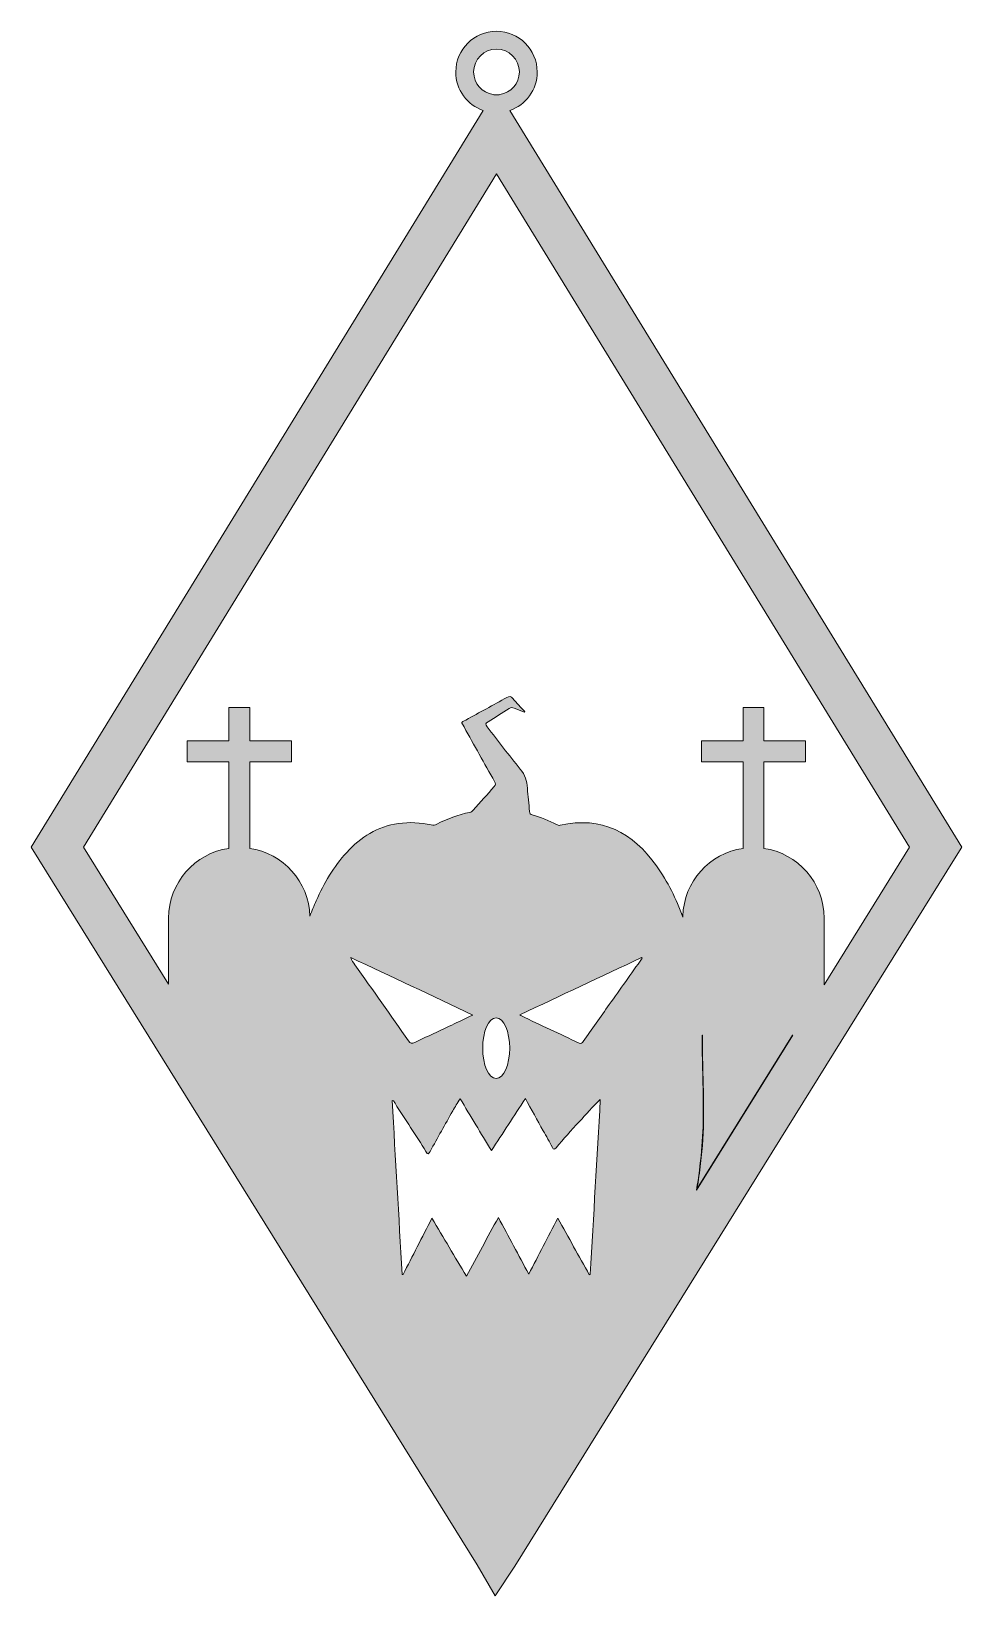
# Model space of a CAD drawing. Extents: x 661 to 2340, y -2911 to -88.
import ezdxf

# ---------------------------------------------------------------- set-up
doc = ezdxf.new("R2010")
doc.units = 0
doc.header["$MEASUREMENT"] = 0
doc.layers.add('Layer 1', color=7, linetype='Continuous')

msp = doc.modelspace()

# ---------------------------------------------------------------- hatches: boundary and pattern name
at = {"layer": 'Layer 1', "true_color": 0x6870b5}
h = msp.add_hatch(color=173, dxfattribs=at)
h.dxf.hatch_style = 2
edge = h.paths.add_edge_path()
edge.add_spline(control_points=[(1524.3, -230.9), (1553.1, -221.1), (1573.9, -193.7), (1573.9, -161.4), (1573.9, -120.9), (1541, -88), (1500.4, -88), (1459.8, -88), (1427, -120.9), (1427, -161.4), (1427, -193.7), (1447.7, -221.1), (1476.6, -230.9), (1476.6, -230.9), (660.8, -1560.7), (660.8, -1560.7), (660.8, -1560.7), (1465.6, -2855.5), (1465.6, -2855.5), (1465.6, -2855.5), (1498.1, -2911.5), (1498.1, -2911.5), (1498.1, -2911.5), (1533.7, -2858), (1533.7, -2858), (1533.7, -2858), (2327.1, -1581.7), (2327.1, -1581.7), (2327.1, -1581.7), (2340.1, -1560.7), (2340.1, -1560.7), (2340.1, -1560.7), (1524.3, -230.9), (1524.3, -230.9)], knot_values=[0, 0, 0, 0, 1, 1, 1, 2, 2, 2, 3, 3, 3, 4, 4, 4, 5, 5, 5, 6, 6, 6, 7, 7, 7, 8, 8, 8, 9, 9, 9, 10, 10, 10, 11, 11, 11, 11], degree=3, periodic=1)
edge = h.paths.add_edge_path()
edge.add_spline(control_points=[(1459.2, -161.4), (1459.2, -138.6), (1477.7, -120.1), (1500.4, -120.1), (1523.2, -120.1), (1541.7, -138.6), (1541.7, -161.4), (1541.7, -182.1), (1526.5, -199.3), (1506.6, -202.2), (1504.6, -202.6), (1502.5, -202.7), (1500.4, -202.7), (1498.3, -202.7), (1496.2, -202.6), (1494.2, -202.2), (1474.4, -199.3), (1459.2, -182.1), (1459.2, -161.4)], knot_values=[0, 0, 0, 0, 1, 1, 1, 2, 2, 2, 3, 3, 3, 4, 4, 4, 5, 5, 5, 6, 6, 6, 6], degree=3, periodic=1)
edge = h.paths.add_edge_path()
edge.add_spline(control_points=[(1237.3, -1759.6), (1310.3, -1793.9), (1383.2, -1828.2), (1457.9, -1863.4), (1431.7, -1875.9), (1407.1, -1887.5), (1382.5, -1899), (1372.6, -1903.6), (1362.5, -1907.9), (1352.9, -1913), (1347.7, -1915.8), (1345.1, -1914.8), (1341.9, -1910.2), (1309.6, -1864.3), (1277.2, -1818.4), (1244.7, -1772.6), (1242, -1768.7), (1239.2, -1764.8), (1237.3, -1759.6)], knot_values=[0, 0, 0, 0, 1, 1, 1, 2, 2, 2, 3, 3, 3, 4, 4, 4, 5, 5, 5, 6, 6, 6, 6], degree=3, periodic=1)
edge = h.paths.add_edge_path()
edge.add_spline(control_points=[(1669.6, -2331.4), (1669.1, -2331.6), (1668.5, -2331.9), (1668, -2332.2), (1649.2, -2298.5), (1630.4, -2264.8), (1610.9, -2230.1), (1593.4, -2264), (1576.3, -2296.9), (1558.7, -2331.1), (1540.3, -2296.8), (1522.4, -2263.5), (1503.8, -2228.7), (1484.3, -2264.4), (1465.5, -2299), (1446.1, -2334.8), (1425.2, -2299.6), (1404.9, -2265.6), (1383.8, -2230.1), (1365.9, -2265.1), (1348.9, -2298.4), (1331.7, -2331.9), (1331.2, -2331.7), (1330.6, -2331.6), (1330.1, -2331.5), (1324.1, -2227), (1318.1, -2122.6), (1312.2, -2017.9), (1315.6, -2018.1), (1316.1, -2020.9), (1317.3, -2022.8), (1335.5, -2052.1), (1355.7, -2080.1), (1373, -2110), (1376.5, -2116), (1378.1, -2114.3), (1380.7, -2109.5), (1394.1, -2085.1), (1407.7, -2060.8), (1421.5, -2036.5), (1425.5, -2029.3), (1429.9, -2022.5), (1434.8, -2014.4), (1453.7, -2046), (1472.2, -2076.7), (1491.2, -2108.2), (1511.9, -2076.7), (1531.9, -2045.9), (1552.6, -2014.1), (1563.6, -2034.2), (1574, -2053.4), (1584.8, -2072.5), (1590.4, -2082.3), (1596.4, -2092.1), (1601.3, -2102.3), (1603.3, -2106.6), (1605, -2106.3), (1607.9, -2103), (1621.6, -2087.3), (1635.2, -2071.3), (1649.6, -2056.2), (1662.2, -2043.1), (1673.5, -2028.8), (1687.8, -2016), (1681.8, -2121.1), (1675.7, -2226.3), (1669.6, -2331.4)], knot_values=[0, 0, 0, 0, 1, 1, 1, 2, 2, 2, 3, 3, 3, 4, 4, 4, 5, 5, 5, 6, 6, 6, 7, 7, 7, 8, 8, 8, 9, 9, 9, 10, 10, 10, 11, 11, 11, 12, 12, 12, 13, 13, 13, 14, 14, 14, 15, 15, 15, 16, 16, 16, 17, 17, 17, 18, 18, 18, 19, 19, 19, 20, 20, 20, 21, 21, 21, 22, 22, 22, 22], degree=3, periodic=1)
edge = h.paths.add_edge_path()
edge.add_spline(control_points=[(1475.5, -1923.2), (1475.5, -1893), (1486.4, -1868.5), (1499.8, -1868.5), (1513.4, -1868.5), (1524.3, -1893), (1524.3, -1923.2), (1524.3, -1953.4), (1513.4, -1977.9), (1499.8, -1977.9), (1486.4, -1977.9), (1475.5, -1953.4), (1475.5, -1923.2)], knot_values=[0, 0, 0, 0, 1, 1, 1, 2, 2, 2, 3, 3, 3, 4, 4, 4, 4], degree=3, periodic=1)
edge = h.paths.add_edge_path()
edge.add_spline(control_points=[(1704, -1844.7), (1688.2, -1867), (1672.5, -1889.1), (1656.8, -1911.4), (1654.8, -1914), (1653.6, -1916.2), (1649.4, -1914.2), (1614.8, -1897.6), (1579.9, -1881.4), (1545.3, -1865.1), (1544.7, -1864.7), (1544.1, -1864.3), (1542.6, -1863.1), (1616.2, -1828.4), (1689.3, -1794.1), (1762.2, -1759.7), (1762.6, -1760.1), (1763, -1760.5), (1763.3, -1760.9), (1743.5, -1788.9), (1723.7, -1816.8), (1704, -1844.7)], knot_values=[0, 0, 0, 0, 1, 1, 1, 2, 2, 2, 3, 3, 3, 4, 4, 4, 5, 5, 5, 6, 6, 6, 7, 7, 7, 7], degree=3, periodic=1)
edge = h.paths.add_edge_path()
edge.add_spline(control_points=[(1871.4, -1899.9), (1871.4, -1899.9), (1872.1, -1899.9), (1872.1, -1899.9), (1872.3, -1918.9), (1872.3, -1937.9), (1872.8, -1956.8), (1874.6, -2015.2), (1876.1, -2073.6), (1868.9, -2131.7), (1867, -2146.7), (1864.9, -2161.8), (1862.5, -2176.7), (1862.5, -2176.7), (2034.5, -1899.9), (2034.5, -1899.9), (2034.5, -1899.9), (2035.1, -1899.9), (2035.1, -1899.9), (2035.1, -1899.9), (1861.5, -2179.3), (1861.5, -2179.3), (1869.1, -2132.7), (1873.7, -2085.8), (1873.7, -2038.5), (1873.6, -1992.3), (1871.7, -1946.1), (1871.4, -1899.9)], knot_values=[0, 0, 0, 0, 1, 1, 1, 2, 2, 2, 3, 3, 3, 4, 4, 4, 5, 5, 5, 6, 6, 6, 7, 7, 7, 8, 8, 8, 9, 9, 9, 9], degree=3, periodic=1)
edge = h.paths.add_edge_path()
edge.add_spline(control_points=[(2091.7, -1808.8), (2091.7, -1808.8), (2091.7, -1688.6), (2091.7, -1688.6), (2091.7, -1624.6), (2044.5, -1571.6), (1983.1, -1562.6), (1983.1, -1562.6), (1983.1, -1406.4), (1983.1, -1406.4), (1983.1, -1406.4), (2058.4, -1406.4), (2058.4, -1406.4), (2058.4, -1406.4), (2058.4, -1368.7), (2058.4, -1368.7), (2058.4, -1368.7), (1983.1, -1368.7), (1983.1, -1368.7), (1983.1, -1368.7), (1983.1, -1308.6), (1983.1, -1308.6), (1983.1, -1308.6), (1945.4, -1308.6), (1945.4, -1308.6), (1945.4, -1308.6), (1945.4, -1368.7), (1945.4, -1368.7), (1945.4, -1368.7), (1870.2, -1368.7), (1870.2, -1368.7), (1870.2, -1368.7), (1870.2, -1406.4), (1870.2, -1406.4), (1870.2, -1406.4), (1945.4, -1406.4), (1945.4, -1406.4), (1945.4, -1406.4), (1945.4, -1562.6), (1945.4, -1562.6), (1885.1, -1571.5), (1838.6, -1622.6), (1836.8, -1684.9), (1836.8, -1685.5), (1836.8, -1686), (1836.8, -1686.6), (1824.9, -1654), (1809.6, -1622.9), (1789.3, -1594.2), (1746.4, -1533.9), (1690.5, -1504.2), (1615.2, -1520.9), (1612.8, -1521.5), (1610.9, -1520.6), (1609, -1519.7), (1594.8, -1512.6), (1580.3, -1506.5), (1565.1, -1502.1), (1561.9, -1501.1), (1560.4, -1499.7), (1560.1, -1496.2), (1559, -1482.1), (1557, -1468.1), (1556.2, -1454), (1555.5, -1441), (1552, -1430.1), (1543.4, -1419.6), (1522.8, -1394.6), (1503.6, -1368.6), (1483.6, -1343.2), (1480.1, -1338.7), (1480.6, -1336.8), (1485.3, -1334), (1498.1, -1326.5), (1510.6, -1318.5), (1523.1, -1310.5), (1526.3, -1308.4), (1529.1, -1308.1), (1532.5, -1309.7), (1538.4, -1312.4), (1544.6, -1314.7), (1550.6, -1317.1), (1550.9, -1316.8), (1551.3, -1316.3), (1551.6, -1315.9), (1544.4, -1308), (1536.9, -1300.4), (1530, -1292.3), (1526.6, -1288.3), (1524, -1287.6), (1519.1, -1290.3), (1494.6, -1304), (1469.7, -1317.3), (1445, -1331), (1435.6, -1336.3), (1436.5, -1333.8), (1441.9, -1343.6), (1460.1, -1376.5), (1478.5, -1409.3), (1497, -1442.2), (1498.8, -1445.6), (1499.4, -1447.9), (1496.5, -1451.1), (1483.7, -1465.1), (1471.2, -1479.4), (1458.6, -1493.6), (1456.8, -1495.8), (1454.7, -1497.1), (1452, -1497.7), (1431.1, -1501.8), (1411.5, -1509.5), (1392.5, -1518.9), (1389.3, -1520.5), (1386.5, -1521.1), (1382.8, -1520.3), (1363.2, -1516.2), (1343.3, -1514.9), (1323.4, -1517.8), (1285.6, -1523.1), (1255.5, -1542.4), (1230.1, -1569.9), (1206.3, -1595.5), (1189.3, -1625.4), (1175.1, -1657.1), (1171, -1666.3), (1167.1, -1675.6), (1163.6, -1684.9), (1161.8, -1622.6), (1115.3, -1571.5), (1055, -1562.6), (1055, -1562.6), (1055, -1406.4), (1055, -1406.4), (1055, -1406.4), (1130.2, -1406.4), (1130.2, -1406.4), (1130.2, -1406.4), (1130.2, -1368.7), (1130.2, -1368.7), (1130.2, -1368.7), (1055, -1368.7), (1055, -1368.7), (1055, -1368.7), (1055, -1308.6), (1055, -1308.6), (1055, -1308.6), (1017.3, -1308.6), (1017.3, -1308.6), (1017.3, -1308.6), (1017.3, -1368.7), (1017.3, -1368.7), (1017.3, -1368.7), (942, -1368.7), (942, -1368.7), (942, -1368.7), (942, -1406.4), (942, -1406.4), (942, -1406.4), (1017.3, -1406.4), (1017.3, -1406.4), (1017.3, -1406.4), (1017.3, -1562.6), (1017.3, -1562.6), (955.9, -1571.6), (908.7, -1624.6), (908.7, -1688.6), (908.7, -1688.6), (908.7, -1807.9), (908.7, -1807.9), (908.7, -1807.9), (754.8, -1560.4), (754.8, -1560.4), (754.8, -1560.4), (1500.4, -345), (1500.4, -345), (1500.4, -345), (2246.1, -1560.4), (2246.1, -1560.4), (2246.1, -1560.4), (2091.7, -1808.8), (2091.7, -1808.8)], knot_values=[0, 0, 0, 0, 1, 1, 1, 2, 2, 2, 3, 3, 3, 4, 4, 4, 5, 5, 5, 6, 6, 6, 7, 7, 7, 8, 8, 8, 9, 9, 9, 10, 10, 10, 11, 11, 11, 12, 12, 12, 13, 13, 13, 14, 14, 14, 15, 15, 15, 16, 16, 16, 17, 17, 17, 18, 18, 18, 19, 19, 19, 20, 20, 20, 21, 21, 21, 22, 22, 22, 23, 23, 23, 24, 24, 24, 25, 25, 25, 26, 26, 26, 27, 27, 27, 28, 28, 28, 29, 29, 29, 30, 30, 30, 31, 31, 31, 32, 32, 32, 33, 33, 33, 34, 34, 34, 35, 35, 35, 36, 36, 36, 37, 37, 37, 38, 38, 38, 39, 39, 39, 40, 40, 40, 41, 41, 41, 42, 42, 42, 43, 43, 43, 44, 44, 44, 45, 45, 45, 46, 46, 46, 47, 47, 47, 48, 48, 48, 49, 49, 49, 50, 50, 50, 51, 51, 51, 52, 52, 52, 53, 53, 53, 54, 54, 54, 55, 55, 55, 56, 56, 56, 57, 57, 57, 58, 58, 58, 59, 59, 59, 60, 60, 60, 60], degree=3, periodic=1)

# ---------------------------------------------------------------- linework, layer by layer
at = {"layer": 'Layer 1', "lineweight": 0}
for points, knots in [([(1524.3, -230.9), (1553.1, -221.1), (1573.9, -193.7), (1573.9, -161.4), (1573.9, -120.9), (1541, -88), (1500.4, -88), (1459.8, -88), (1427, -120.9), (1427, -161.4), (1427, -193.7), (1447.7, -221.1), (1476.6, -230.9), (1476.6, -230.9), (660.8, -1560.7), (660.8, -1560.7), (660.8, -1560.7), (1465.6, -2855.5), (1465.6, -2855.5), (1465.6, -2855.5), (1498.1, -2911.5), (1498.1, -2911.5), (1498.1, -2911.5), (1533.7, -2858), (1533.7, -2858), (1533.7, -2858), (2327.1, -1581.7), (2327.1, -1581.7), (2327.1, -1581.7), (2340.1, -1560.7), (2340.1, -1560.7), (2340.1, -1560.7), (1524.3, -230.9), (1524.3, -230.9)], [0, 0, 0, 0, 1, 1, 1, 2, 2, 2, 3, 3, 3, 4, 4, 4, 5, 5, 5, 6, 6, 6, 7, 7, 7, 8, 8, 8, 9, 9, 9, 10, 10, 10, 11, 11, 11, 11]), ([(1459.2, -161.4), (1459.2, -138.6), (1477.7, -120.1), (1500.4, -120.1), (1523.2, -120.1), (1541.7, -138.6), (1541.7, -161.4), (1541.7, -182.1), (1526.5, -199.3), (1506.6, -202.2), (1504.6, -202.6), (1502.5, -202.7), (1500.4, -202.7), (1498.3, -202.7), (1496.2, -202.6), (1494.2, -202.2), (1474.4, -199.3), (1459.2, -182.1), (1459.2, -161.4)], [0, 0, 0, 0, 1, 1, 1, 2, 2, 2, 3, 3, 3, 4, 4, 4, 5, 5, 5, 6, 6, 6, 6]), ([(2091.7, -1808.8), (2091.7, -1808.8), (2091.7, -1688.6), (2091.7, -1688.6), (2091.7, -1624.6), (2044.5, -1571.6), (1983.1, -1562.6), (1983.1, -1562.6), (1983.1, -1406.4), (1983.1, -1406.4), (1983.1, -1406.4), (2058.4, -1406.4), (2058.4, -1406.4), (2058.4, -1406.4), (2058.4, -1368.7), (2058.4, -1368.7), (2058.4, -1368.7), (1983.1, -1368.7), (1983.1, -1368.7), (1983.1, -1368.7), (1983.1, -1308.6), (1983.1, -1308.6), (1983.1, -1308.6), (1945.4, -1308.6), (1945.4, -1308.6), (1945.4, -1308.6), (1945.4, -1368.7), (1945.4, -1368.7), (1945.4, -1368.7), (1870.2, -1368.7), (1870.2, -1368.7), (1870.2, -1368.7), (1870.2, -1406.4), (1870.2, -1406.4), (1870.2, -1406.4), (1945.4, -1406.4), (1945.4, -1406.4), (1945.4, -1406.4), (1945.4, -1562.6), (1945.4, -1562.6), (1885.1, -1571.5), (1838.6, -1622.6), (1836.8, -1684.9), (1836.8, -1685.5), (1836.8, -1686), (1836.8, -1686.6), (1824.9, -1654), (1809.6, -1622.9), (1789.3, -1594.2), (1746.4, -1533.9), (1690.5, -1504.2), (1615.2, -1520.9), (1612.8, -1521.5), (1610.9, -1520.6), (1609, -1519.7), (1594.8, -1512.6), (1580.3, -1506.5), (1565.1, -1502.1), (1561.9, -1501.1), (1560.4, -1499.7), (1560.1, -1496.2), (1559, -1482.1), (1557, -1468.1), (1556.2, -1454), (1555.5, -1441), (1552, -1430.1), (1543.4, -1419.6), (1522.8, -1394.6), (1503.6, -1368.6), (1483.6, -1343.2), (1480.1, -1338.7), (1480.6, -1336.8), (1485.3, -1334), (1498.1, -1326.5), (1510.6, -1318.5), (1523.1, -1310.5), (1526.3, -1308.4), (1529.1, -1308.1), (1532.5, -1309.7), (1538.4, -1312.4), (1544.6, -1314.7), (1550.6, -1317.1), (1550.9, -1316.8), (1551.3, -1316.3), (1551.6, -1315.9), (1544.4, -1308), (1536.9, -1300.4), (1530, -1292.3), (1526.6, -1288.3), (1524, -1287.6), (1519.1, -1290.3), (1494.6, -1304), (1469.7, -1317.3), (1445, -1331), (1435.6, -1336.3), (1436.5, -1333.8), (1441.9, -1343.6), (1460.1, -1376.5), (1478.5, -1409.3), (1497, -1442.2), (1498.8, -1445.6), (1499.4, -1447.9), (1496.5, -1451.1), (1483.7, -1465.1), (1471.2, -1479.4), (1458.6, -1493.6), (1456.8, -1495.8), (1454.7, -1497.1), (1452, -1497.7), (1431.1, -1501.8), (1411.5, -1509.5), (1392.5, -1518.9), (1389.3, -1520.5), (1386.5, -1521.1), (1382.8, -1520.3), (1363.2, -1516.2), (1343.3, -1514.9), (1323.4, -1517.8), (1285.6, -1523.1), (1255.5, -1542.4), (1230.1, -1569.9), (1206.3, -1595.5), (1189.3, -1625.4), (1175.1, -1657.1), (1171, -1666.3), (1167.1, -1675.6), (1163.6, -1684.9), (1161.8, -1622.6), (1115.3, -1571.5), (1055, -1562.6), (1055, -1562.6), (1055, -1406.4), (1055, -1406.4), (1055, -1406.4), (1130.2, -1406.4), (1130.2, -1406.4), (1130.2, -1406.4), (1130.2, -1368.7), (1130.2, -1368.7), (1130.2, -1368.7), (1055, -1368.7), (1055, -1368.7), (1055, -1368.7), (1055, -1308.6), (1055, -1308.6), (1055, -1308.6), (1017.3, -1308.6), (1017.3, -1308.6), (1017.3, -1308.6), (1017.3, -1368.7), (1017.3, -1368.7), (1017.3, -1368.7), (942, -1368.7), (942, -1368.7), (942, -1368.7), (942, -1406.4), (942, -1406.4), (942, -1406.4), (1017.3, -1406.4), (1017.3, -1406.4), (1017.3, -1406.4), (1017.3, -1562.6), (1017.3, -1562.6), (955.9, -1571.6), (908.7, -1624.6), (908.7, -1688.6), (908.7, -1688.6), (908.7, -1807.9), (908.7, -1807.9), (908.7, -1807.9), (754.8, -1560.4), (754.8, -1560.4), (754.8, -1560.4), (1500.4, -345), (1500.4, -345), (1500.4, -345), (2246.1, -1560.4), (2246.1, -1560.4), (2246.1, -1560.4), (2091.7, -1808.8), (2091.7, -1808.8)], [0, 0, 0, 0, 1, 1, 1, 2, 2, 2, 3, 3, 3, 4, 4, 4, 5, 5, 5, 6, 6, 6, 7, 7, 7, 8, 8, 8, 9, 9, 9, 10, 10, 10, 11, 11, 11, 12, 12, 12, 13, 13, 13, 14, 14, 14, 15, 15, 15, 16, 16, 16, 17, 17, 17, 18, 18, 18, 19, 19, 19, 20, 20, 20, 21, 21, 21, 22, 22, 22, 23, 23, 23, 24, 24, 24, 25, 25, 25, 26, 26, 26, 27, 27, 27, 28, 28, 28, 29, 29, 29, 30, 30, 30, 31, 31, 31, 32, 32, 32, 33, 33, 33, 34, 34, 34, 35, 35, 35, 36, 36, 36, 37, 37, 37, 38, 38, 38, 39, 39, 39, 40, 40, 40, 41, 41, 41, 42, 42, 42, 43, 43, 43, 44, 44, 44, 45, 45, 45, 46, 46, 46, 47, 47, 47, 48, 48, 48, 49, 49, 49, 50, 50, 50, 51, 51, 51, 52, 52, 52, 53, 53, 53, 54, 54, 54, 55, 55, 55, 56, 56, 56, 57, 57, 57, 58, 58, 58, 59, 59, 59, 60, 60, 60, 60]), ([(1237.3, -1759.6), (1310.3, -1793.9), (1383.2, -1828.2), (1457.9, -1863.4), (1431.7, -1875.9), (1407.1, -1887.5), (1382.5, -1899), (1372.6, -1903.6), (1362.5, -1907.9), (1352.9, -1913), (1347.7, -1915.8), (1345.1, -1914.8), (1341.9, -1910.2), (1309.6, -1864.3), (1277.2, -1818.4), (1244.7, -1772.6), (1242, -1768.7), (1239.2, -1764.8), (1237.3, -1759.6)], [0, 0, 0, 0, 1, 1, 1, 2, 2, 2, 3, 3, 3, 4, 4, 4, 5, 5, 5, 6, 6, 6, 6]), ([(1704, -1844.7), (1688.2, -1867), (1672.5, -1889.1), (1656.8, -1911.4), (1654.8, -1914), (1653.6, -1916.2), (1649.4, -1914.2), (1614.8, -1897.6), (1579.9, -1881.4), (1545.3, -1865.1), (1544.7, -1864.7), (1544.1, -1864.3), (1542.6, -1863.1), (1616.2, -1828.4), (1689.3, -1794.1), (1762.2, -1759.7), (1762.6, -1760.1), (1763, -1760.5), (1763.3, -1760.9), (1743.5, -1788.9), (1723.7, -1816.8), (1704, -1844.7)], [0, 0, 0, 0, 1, 1, 1, 2, 2, 2, 3, 3, 3, 4, 4, 4, 5, 5, 5, 6, 6, 6, 7, 7, 7, 7]), ([(1475.5, -1923.2), (1475.5, -1893), (1486.4, -1868.5), (1499.8, -1868.5), (1513.4, -1868.5), (1524.3, -1893), (1524.3, -1923.2), (1524.3, -1953.4), (1513.4, -1977.9), (1499.8, -1977.9), (1486.4, -1977.9), (1475.5, -1953.4), (1475.5, -1923.2)], [0, 0, 0, 0, 1, 1, 1, 2, 2, 2, 3, 3, 3, 4, 4, 4, 4]), ([(1871.4, -1899.9), (1871.4, -1899.9), (1872.1, -1899.9), (1872.1, -1899.9), (1872.3, -1918.9), (1872.3, -1937.9), (1872.8, -1956.8), (1874.6, -2015.2), (1876.1, -2073.6), (1868.9, -2131.7), (1867, -2146.7), (1864.9, -2161.8), (1862.5, -2176.7), (1862.5, -2176.7), (2034.5, -1899.9), (2034.5, -1899.9), (2034.5, -1899.9), (2035.1, -1899.9), (2035.1, -1899.9), (2035.1, -1899.9), (1861.5, -2179.3), (1861.5, -2179.3), (1869.1, -2132.7), (1873.7, -2085.8), (1873.7, -2038.5), (1873.6, -1992.3), (1871.7, -1946.1), (1871.4, -1899.9)], [0, 0, 0, 0, 1, 1, 1, 2, 2, 2, 3, 3, 3, 4, 4, 4, 5, 5, 5, 6, 6, 6, 7, 7, 7, 8, 8, 8, 9, 9, 9, 9]), ([(1669.6, -2331.4), (1669.1, -2331.6), (1668.5, -2331.9), (1668, -2332.2), (1649.2, -2298.5), (1630.4, -2264.8), (1610.9, -2230.1), (1593.4, -2264), (1576.3, -2296.9), (1558.7, -2331.1), (1540.3, -2296.8), (1522.4, -2263.5), (1503.8, -2228.7), (1484.3, -2264.4), (1465.5, -2299), (1446.1, -2334.8), (1425.2, -2299.6), (1404.9, -2265.6), (1383.8, -2230.1), (1365.9, -2265.1), (1348.9, -2298.4), (1331.7, -2331.9), (1331.2, -2331.7), (1330.6, -2331.6), (1330.1, -2331.5), (1324.1, -2227), (1318.1, -2122.6), (1312.2, -2017.9), (1315.6, -2018.1), (1316.1, -2020.9), (1317.3, -2022.8), (1335.5, -2052.1), (1355.7, -2080.1), (1373, -2110), (1376.5, -2116), (1378.1, -2114.3), (1380.7, -2109.5), (1394.1, -2085.1), (1407.7, -2060.8), (1421.5, -2036.5), (1425.5, -2029.3), (1429.9, -2022.5), (1434.8, -2014.4), (1453.7, -2046), (1472.2, -2076.7), (1491.2, -2108.2), (1511.9, -2076.7), (1531.9, -2045.9), (1552.6, -2014.1), (1563.6, -2034.2), (1574, -2053.4), (1584.8, -2072.5), (1590.4, -2082.3), (1596.4, -2092.1), (1601.3, -2102.3), (1603.3, -2106.6), (1605, -2106.3), (1607.9, -2103), (1621.6, -2087.3), (1635.2, -2071.3), (1649.6, -2056.2), (1662.2, -2043.1), (1673.5, -2028.8), (1687.8, -2016), (1681.8, -2121.1), (1675.7, -2226.3), (1669.6, -2331.4)], [0, 0, 0, 0, 1, 1, 1, 2, 2, 2, 3, 3, 3, 4, 4, 4, 5, 5, 5, 6, 6, 6, 7, 7, 7, 8, 8, 8, 9, 9, 9, 10, 10, 10, 11, 11, 11, 12, 12, 12, 13, 13, 13, 14, 14, 14, 15, 15, 15, 16, 16, 16, 17, 17, 17, 18, 18, 18, 19, 19, 19, 20, 20, 20, 21, 21, 21, 22, 22, 22, 22])]:
    msp.add_open_spline(points, degree=3, knots=knots, dxfattribs=at)

doc.saveas('drawing.dxf')
